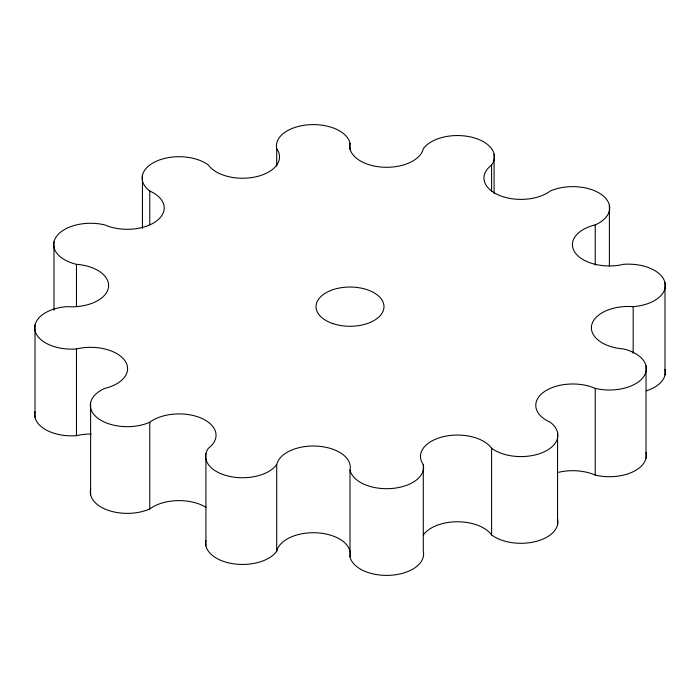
<?xml version="1.0" encoding="UTF-8"?>
<svg xmlns="http://www.w3.org/2000/svg" width="700" height="700" viewBox="0 0 700 700"><rect width="100%" height="100%" fill="white"/><g stroke="black" fill="none" stroke-linecap="round" stroke-linejoin="round"><path stroke-width="1.05" d="M149.765 224.639L149.765 191.039A36.96 21.341 0 0 1 156.581 161.123A36.96 21.341 0 0 1 208.407 165.06A36.96 21.341 0 0 0 256.707 176.61A36.96 21.341 0 0 0 276.71 148.724A36.96 21.341 0 0 1 308.534 124.784A36.96 21.341 0 0 1 350 143.159A36.96 21.341 0 0 0 381.824 167.099A36.96 21.341 0 0 0 423.29 148.724A36.96 21.341 0 0 1 471.581 137.174A36.96 21.341 0 0 1 491.593 165.06A36.96 21.341 0 0 0 498.409 194.976A36.96 21.341 0 0 0 550.235 191.039A36.96 21.341 0 0 1 602.061 194.976A36.96 21.341 0 0 1 595.236 224.901A36.96 21.341 0 0 0 575.234 252.787A36.96 21.341 0 0 0 623.534 264.329A36.96 21.341 0 0 1 665 282.704L665 374.981M646.03 365.89L646.03 458.168M665 282.704A36.96 21.341 0 0 1 633.176 306.644L633.176 353.255M609.385 205.188L609.385 266.035M595.236 224.901L595.236 265.002M633.176 306.644A36.96 21.341 0 0 0 591.71 325.019A36.96 21.341 0 0 0 623.534 348.959A36.96 21.341 0 0 1 643.536 376.845A36.96 21.341 0 0 1 595.236 388.395L595.236 475.099A36.96 21.341 0 0 0 558.591 472.316M557.559 432.46L557.559 524.738M494.086 154.105L494.086 193.279M491.593 165.06L491.593 191.074M149.765 191.039A36.96 21.341 0 0 1 156.581 220.964A36.96 21.341 0 0 1 104.764 224.901A36.96 21.341 0 0 0 56.464 236.451A36.96 21.341 0 0 0 76.466 264.329A36.96 21.341 0 0 1 108.29 288.277A36.96 21.341 0 0 1 66.824 306.644A36.96 21.341 0 0 0 35 330.592A36.96 21.341 0 0 0 76.466 348.959A36.96 21.341 0 0 1 124.766 360.509A36.96 21.341 0 0 1 104.764 388.395A36.96 21.341 0 0 0 97.939 418.311A36.96 21.341 0 0 0 149.765 422.257A36.96 21.341 0 0 1 201.591 418.311A36.96 21.341 0 0 1 208.407 448.236A36.96 21.341 0 0 0 228.419 476.114A36.96 21.341 0 0 0 276.71 464.564A36.96 21.341 0 0 1 318.176 446.197A36.96 21.341 0 0 1 350 470.137A36.96 21.341 0 0 0 391.466 488.512A36.96 21.341 0 0 0 423.29 464.564A36.96 21.341 0 0 1 443.293 436.686A36.96 21.341 0 0 1 491.593 448.236L491.593 534.94A36.96 21.341 0 0 0 535.062 541.669A36.96 21.341 0 0 0 557.559 519.164M423.29 464.564L423.29 551.276A36.96 21.341 0 0 1 391.466 575.216A36.96 21.341 0 0 1 350 556.841A36.96 21.341 0 0 0 318.176 532.901A36.96 21.341 0 0 0 276.71 551.276A36.96 21.341 0 0 1 232.995 563.719A36.96 21.341 0 0 1 205.914 540.321M350 143.159L350 149.66M350 470.137L350 556.841M276.71 148.724L276.71 166.066M276.71 464.564L276.71 551.276M205.914 453.617L205.914 545.895M149.765 422.257L149.765 508.961A36.96 21.341 0 0 1 108.78 510.51A36.96 21.341 0 0 1 90.615 489.248M142.441 175.263L142.441 228.375M90.615 402.535L90.615 494.812M76.466 264.329L76.466 306.6M76.466 348.959L76.466 435.671A36.96 21.341 0 0 1 91.157 434.044M53.97 241.832L53.97 310.266M35 325.019L35 417.296M665 369.408A36.96 21.341 0 0 1 646.363 390.828M646.03 452.594A36.96 21.341 0 0 1 595.236 475.099M423.29 534.94A36.96 21.341 0 0 1 457.441 521.771A36.96 21.341 0 0 1 491.593 534.94M149.765 508.961A36.96 21.341 0 0 1 206.071 507.369M76.466 435.671A36.96 21.341 0 0 1 35 411.723M491.593 448.236A36.96 21.341 0 0 0 543.419 452.174A36.96 21.341 0 0 0 550.235 422.257A36.96 21.341 0 0 1 543.419 392.332A36.96 21.341 0 0 1 595.236 388.395M333.007 323.636A33.985 19.617 0 0 0 383.985 306.644A33.985 19.617 0 0 0 333.007 289.66A33.985 19.617 0 0 0 333.007 323.636"/></g></svg>
